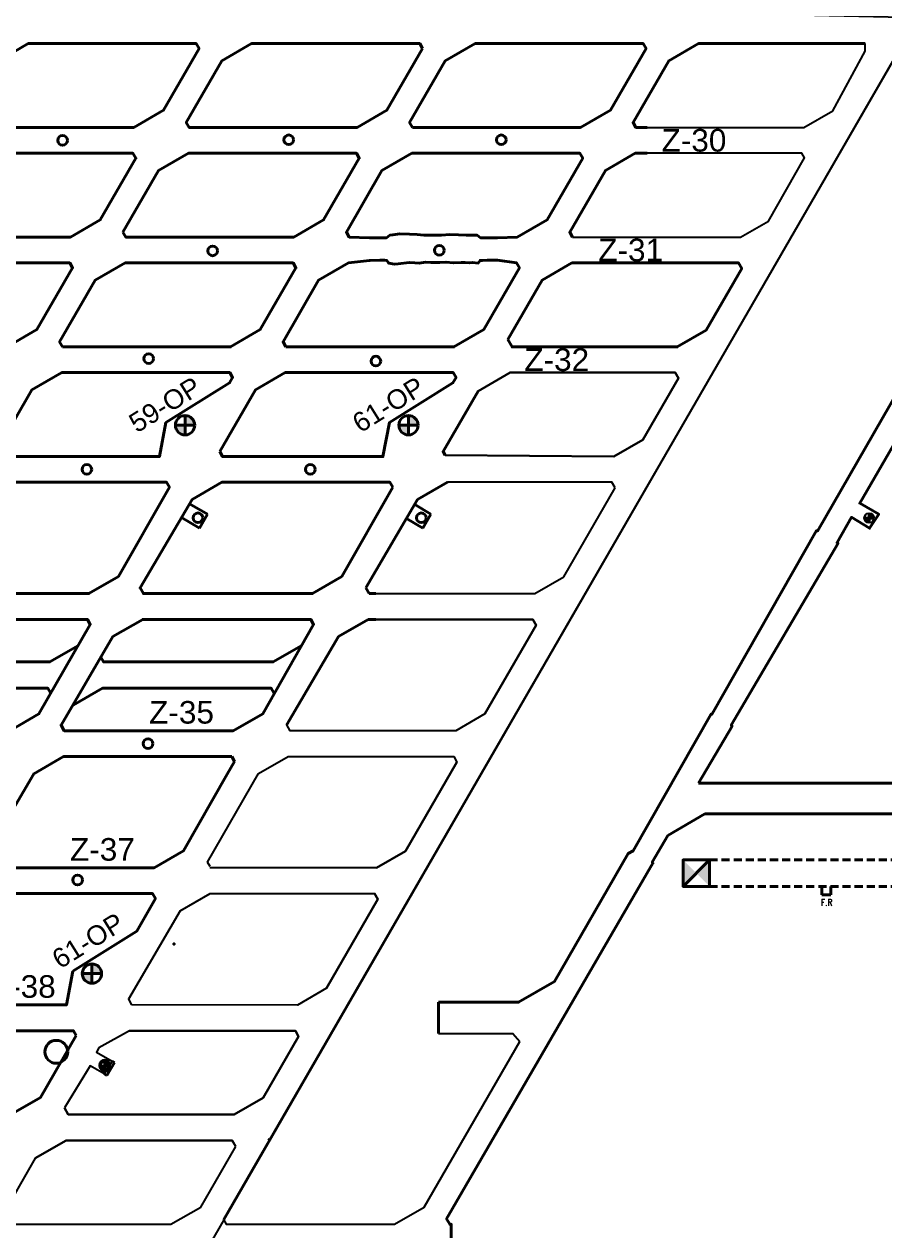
# Model space of a CAD drawing. Header units: millimetres. Extents: x -28 to 1943, y -5245 to 2752.
# Drawn here: x 1666.6 to 1799.9, y -101.1 to 85.8 of the extents above; entities that cross this region are included whole.
import ezdxf
from ezdxf.enums import TextEntityAlignment as Align

# ---------------------------------------------------------------- set-up
doc = ezdxf.new("R2010")
doc.units = ezdxf.units.MM
doc.linetypes.add('HIDDEN', pattern=[0.375, 0.25, -0.125])
doc.layers.add('167', color=10, linetype='Continuous')
doc.styles.add('DG-T1-473 TO 560$0$Standard', font='arial.ttf')
doc.styles.add('ROMANS', font='romans.shx', dxfattribs={"width": 0.8})

msp = doc.modelspace()

# ---------------------------------------------------------------- hatches: boundary and pattern name
at = {"lineweight": 40}
h = msp.add_hatch(color=256, dxfattribs=at)
h.paths.add_polyline_path([(1693.085, 23.601, 0.4142136), (1691.585, 25.101), (1691.585, 23.601)])
h.paths.add_polyline_path([(1691.585, 23.601), (1690.085, 23.601, 0.4142136), (1691.585, 22.101)])
h = msp.add_hatch(color=256, dxfattribs=at)
h.paths.add_polyline_path([(1693.085, 23.601, 0.4142136), (1691.585, 25.101), (1691.585, 23.601)])
h.paths.add_polyline_path([(1691.585, 23.601), (1690.085, 23.601, 0.4142136), (1691.585, 22.101)])
h = msp.add_hatch(color=256, dxfattribs=at)
h.paths.add_polyline_path([(1693.085, 23.601, 0.4142136), (1691.585, 25.101), (1691.585, 23.601)])
h.paths.add_polyline_path([(1691.585, 23.601), (1690.085, 23.601, 0.4142136), (1691.585, 22.101)])
h = msp.add_hatch(color=256, dxfattribs=at)
h.paths.add_polyline_path([(1727.726, 23.601, 0.4142136), (1726.226, 25.101), (1726.226, 23.601)])
h.paths.add_polyline_path([(1726.226, 23.601), (1724.726, 23.601, 0.4142136), (1726.226, 22.101)])
h = msp.add_hatch(color=256, dxfattribs=at)
h.paths.add_polyline_path([(1727.726, 23.601, 0.4142136), (1726.226, 25.101), (1726.226, 23.601)])
h.paths.add_polyline_path([(1726.226, 23.601), (1724.726, 23.601, 0.4142136), (1726.226, 22.101)])
h = msp.add_hatch(color=256, dxfattribs=at)
h.paths.add_polyline_path([(1727.726, 23.601, 0.4142136), (1726.226, 25.101), (1726.226, 23.601)])
h.paths.add_polyline_path([(1726.226, 23.601), (1724.726, 23.601, 0.4142136), (1726.226, 22.101)])
h = msp.add_hatch(color=3, dxfattribs=at)
h.paths.add_polyline_path([(1798.4, 9.209, 0.4142136), (1797.65, 9.959), (1797.65, 9.209)])
h.paths.add_polyline_path([(1796.9, 9.209, 0.4142136), (1797.65, 8.459), (1797.65, 9.209)])
h = msp.add_hatch(color=3, dxfattribs=at)
h.dxf.hatch_style = 1
h.paths.add_polyline_path([(1770.845, -45.837), (1772.895, -47.887), (1772.895, -45.837)])
h.paths.add_polyline_path([(1770.845, -45.837), (1772.895, -45.837), (1772.895, -43.787)])
h.paths.add_polyline_path([(1768.795, -43.787), (1768.795, -45.837), (1770.845, -45.837)])
h.paths.add_polyline_path([(1768.795, -45.837), (1768.795, -47.887), (1770.845, -45.837)])
h = msp.add_hatch(color=252, dxfattribs=at)
h.dxf.hatch_style = 1
h.paths.add_polyline_path([(1770.845, -45.837), (1772.895, -47.887), (1772.895, -45.837)])
h.paths.add_polyline_path([(1770.845, -45.837), (1772.895, -45.837), (1772.895, -43.787)])
h.paths.add_polyline_path([(1768.795, -43.787), (1768.795, -45.837), (1770.845, -45.837)])
h.paths.add_polyline_path([(1768.795, -45.837), (1768.795, -47.887), (1770.845, -45.837)])
at = {"linetype": 'Continuous', "lineweight": 40}
h = msp.add_hatch(color=3, dxfattribs=at)
h.paths.add_polyline_path([(1678.651, -61.399, 0.4142136), (1677.151, -59.899), (1677.151, -61.399)])
h.paths.add_polyline_path([(1677.151, -61.399), (1675.651, -61.399, 0.4142136), (1677.151, -62.899)])
h = msp.add_hatch(color=3, dxfattribs=at)
h.paths.add_polyline_path([(1678.651, -61.399, 0.4142136), (1677.151, -59.899), (1677.151, -61.399)])
h.paths.add_polyline_path([(1677.151, -61.399), (1675.651, -61.399, 0.4142136), (1677.151, -62.899)])
at = {"lineweight": 40}
h = msp.add_hatch(color=3, dxfattribs=at)
h.paths.add_polyline_path([(1679.892, -75.752, 0.4142136), (1679.142, -75.002), (1679.142, -75.752)])
h.paths.add_polyline_path([(1678.392, -75.752, 0.4142136), (1679.142, -76.502), (1679.142, -75.752)])
h = msp.add_hatch(color=3, dxfattribs=at)
h.paths.add_polyline_path([(1679.892, -75.752, 0.4142136), (1679.142, -75.002), (1679.142, -75.752)])
h.paths.add_polyline_path([(1678.392, -75.752, 0.4142136), (1679.142, -76.502), (1679.142, -75.752)])

# ---------------------------------------------------------------- linework, layer by layer
at = {"color": 7, "lineweight": 40}
for p, q in [((1691.585, 22.101), (1691.585, 25.101)), ((1691.585, 22.101), (1691.585, 25.101)), ((1726.226, 22.101), (1726.226, 25.101)), ((1726.226, 22.101), (1726.226, 25.101)), ((1690.085, 23.601), (1693.085, 23.601)), ((1690.085, 23.601), (1693.085, 23.601)), ((1724.726, 23.601), (1727.726, 23.601)), ((1724.726, 23.601), (1727.726, 23.601)), ((1715.894, 0.134), (1723.792, 13.985)), ((1715.894, 0.134), (1723.792, 13.985)), ((1727.642, 12.08), (1732.264, 14.748)), ((1719.595, -1.617), (1727.642, 12.08)), ((1720.106, -2.5), (1719.595, -1.617)), ((1721.138, -2.5), (1720.106, -2.5)), ((1715.374, -9.169), (1719.996, -6.5)), ((1719.996, -6.5), (1721.138, -6.5)), ((1707.328, -22.865), (1715.374, -9.169)), ((1771.211, -31.857), (1807.095, -31.857)), ((1771.211, -31.857), (1807.095, -31.857)), ((1766.441, -39.976), (1772.155, -36.657)), ((1766.441, -39.976), (1772.155, -36.657)), ((1772.155, -36.657), (1807.095, -36.657)), ((1772.155, -36.657), (1807.095, -36.657)), ((1730.904, -65.843), (1730.904, -70.657)), ((1730.904, -65.843), (1730.904, -70.657))]:
    msp.add_line(p, q, dxfattribs=at)
for p, q in [((1757.77, 14.748), (1732.264, 14.748)), ((1757.77, 14.748), (1732.264, 14.748)), ((1750.312, 0.098), (1758.27, 13.882)), ((1750.312, 0.098), (1758.27, 13.882)), ((1758.27, 13.882), (1757.77, 14.748)), ((1758.27, 13.882), (1757.77, 14.748)), ((1745.812, -2.5), (1750.312, 0.098)), ((1745.812, -2.5), (1750.312, 0.098)), ((1745.812, -2.5), (1750.312, 0.098)), ((1745.812, -2.5), (1750.312, 0.098)), ((1721.138, -2.5), (1745.812, -2.5)), ((1721.138, -2.5), (1745.812, -2.5)), ((1738.15, -2.5), (1745.812, -2.5)), ((1738.15, -2.5), (1745.812, -2.5)), ((1745.503, -6.5), (1721.138, -6.5)), ((1745.503, -6.5), (1721.138, -6.5)), ((1738.044, -21.152), (1746.003, -7.366)), ((1738.044, -21.152), (1746.003, -7.366)), ((1745.503, -6.5), (1738.15, -6.5)), ((1745.503, -6.5), (1738.15, -6.5)), ((1746.003, -7.366), (1745.503, -6.5)), ((1746.003, -7.366), (1745.503, -6.5)), ((1746.003, -7.366), (1745.503, -6.5)), ((1746.003, -7.366), (1745.503, -6.5)), ((1725.777, -42.398), (1733.734, -28.616)), ((1725.777, -42.398), (1733.734, -28.616)), ((1695.06, -44.113, 7), (1702.981, -30.395, 7)), ((1721.277, -44.996), (1725.777, -42.398)), ((1721.277, -44.996), (1725.777, -42.398)), ((1695.461, -44.807, 7), (1695.06, -44.113, 7)), ((1690.839, -51.665, 7), (1695.461, -48.996, 7)), ((1713.497, -63.667), (1721.468, -49.862)), ((1713.497, -63.667), (1721.468, -49.862)), ((1721.468, -49.862), (1720.968, -48.996)), ((1721.468, -49.862), (1720.968, -48.996))]:
    msp.add_line(p, q)
at = {"color": 3, "linetype": 'Continuous', "lineweight": 40}
for p, q in [((1695.066, 9.831), (1692.295, 11.431)), ((1695.066, 9.831), (1692.295, 11.431)), ((1729.707, 9.831), (1727.185, 11.287)), ((1729.707, 9.831), (1727.185, 11.287)), ((1693.816, 7.666), (1695.066, 9.831)), ((1693.816, 7.666), (1695.066, 9.831)), ((1728.457, 7.666), (1729.707, 9.831)), ((1728.457, 7.666), (1729.707, 9.831)), ((1693.816, 7.666), (1691.024, 9.278)), ((1693.816, 7.666), (1691.024, 9.278)), ((1728.457, 7.666), (1725.912, 9.135)), ((1728.457, 7.666), (1725.912, 9.135)), ((1699.257, -28.511), (1698.816, -27.748)), ((1699.257, -28.511), (1698.816, -27.748)), ((1698.119, -30.506), (1699.257, -28.511)), ((1698.119, -30.506), (1699.257, -28.511)), ((1675.651, -61.399), (1678.651, -61.399)), ((1675.651, -61.399), (1678.651, -61.399)), ((1677.151, -62.899), (1677.151, -59.899)), ((1677.151, -62.899), (1677.151, -59.899)), ((1680.633, -75.169), (1680.27, -74.96)), ((1680.633, -75.169), (1680.27, -74.96))]:
    msp.add_line(p, q, dxfattribs=at)
at = {"color": 3, "lineweight": 40}
for p, q in [((1797.65, 8.459), (1797.65, 9.959)), ((1796.9, 9.209), (1798.4, 9.209)), ((1678.392, -75.752), (1679.892, -75.752)), ((1678.392, -75.752), (1679.892, -75.752)), ((1679.142, -76.502), (1679.142, -75.002)), ((1679.142, -76.502), (1679.142, -75.002)), ((1679.468, -77.194), (1680.633, -75.169)), ((1679.468, -77.194), (1680.633, -75.169)), ((1679.468, -77.194), (1679.048, -76.952)), ((1679.468, -77.194), (1679.048, -76.952))]:
    msp.add_line(p, q, dxfattribs=at)
at = {"color": 252, "lineweight": 40}
for p, q in [((1768.795, -47.887), (1772.895, -43.787)), ((1790.325, -49.187), (1790.325, -47.887)), ((1791.725, -49.187), (1791.725, -47.887)), ((1790.325, -49.187), (1791.725, -49.187))]:
    msp.add_line(p, q, dxfattribs=at)
at = {"lineweight": 40}
for points in [[(1683.623, 69.748), (1657.564, 69.748), (1683.623, 69.748), (1688.245, 72.416), (1693.77, 81.985), (1693.329, 82.748), (1667.269, 82.748), (1662.647, 80.08), (1657.123, 70.511), (1657.564, 69.748)], [(1683.623, 69.748), (1657.564, 69.748), (1683.623, 69.748), (1688.245, 72.416), (1693.77, 81.985), (1693.329, 82.748), (1667.269, 82.748), (1662.647, 80.08), (1657.123, 70.511), (1657.564, 69.748)], [(1728.411, 81.985), (1722.886, 72.416), (1718.264, 69.748), (1692.205, 69.748), (1691.764, 70.511), (1697.288, 80.08), (1701.91, 82.748), (1727.97, 82.748), (1728.411, 81.985)], [(1728.411, 81.985), (1722.886, 72.416), (1718.264, 69.748), (1692.205, 69.748), (1691.764, 70.511), (1697.288, 80.08), (1701.91, 82.748), (1727.97, 82.748), (1728.411, 81.985)], [(1763.241, 69.748), (1761.487, 69.748), (1761.046, 70.511), (1766.57, 80.08), (1771.192, 82.748), (1797.03, 82.748)], [(1647.308, 53.511), (1652.832, 63.08), (1657.454, 65.748), (1683.514, 65.748), (1683.955, 64.985), (1678.43, 55.416), (1673.808, 52.748), (1647.749, 52.748), (1647.308, 53.511)], [(1647.308, 53.511), (1652.832, 63.08), (1657.454, 65.748), (1683.514, 65.748), (1683.955, 64.985), (1678.43, 55.416), (1673.808, 52.748), (1647.749, 52.748), (1647.308, 53.511)], [(1751.672, 52.748), (1751.231, 53.511), (1756.755, 63.08), (1761.377, 65.748), (1763.241, 65.748)], [(1647.639, 48.748), (1643.017, 46.08), (1647.639, 48.748), (1673.699, 48.748), (1674.14, 47.985), (1668.615, 38.416), (1663.994, 35.748), (1637.934, 35.748), (1637.493, 36.511), (1643.017, 46.08)], [(1647.639, 48.748), (1643.017, 46.08), (1647.639, 48.748), (1673.699, 48.748), (1674.14, 47.985), (1668.615, 38.416), (1663.994, 35.748), (1637.934, 35.748), (1637.493, 36.511), (1643.017, 46.08)], [(1741.628, 36.877), (1746.94, 46.08), (1751.562, 48.748)], [(1751.562, 48.748), (1777.4, 48.748), (1777.9, 47.882), (1772.395, 38.346), (1767.895, 35.748), (1742.279, 35.748), (1741.628, 36.877)], [(1672.465, 31.748), (1667.844, 29.08), (1662.319, 19.511), (1662.76, 18.748), (1687.611, 18.748), (1688.631, 23.996), (1698.486, 30.154), (1698.966, 30.985), (1698.525, 31.748), (1672.465, 31.748), (1667.844, 29.08)], [(1672.465, 31.748), (1667.844, 29.08), (1662.319, 19.511), (1662.76, 18.748), (1687.611, 18.748), (1688.631, 23.996), (1698.486, 30.154), (1698.966, 30.985), (1698.525, 31.748), (1672.465, 31.748), (1667.844, 29.08)], [(1730.904, -65.843), (1743.303, -65.843), (1748.843, -62.625), (1760.287, -42.804), (1761.051, -42.363), (1773.093, -21.245), (1773.319, -21.114), (1789.502, 7.266), (1789.615, 7.199), (1803.35, 30.999), (1806.417, 29.197), (1796.193, 11.5), (1799.141, 9.791), (1797.72, 7.62), (1794.936, 9.324), (1792.671, 5.404), (1792.831, 5.31), (1776.279, -22.865), (1776.385, -23.05), (1771.211, -31.857)], [(1730.904, -65.843), (1743.303, -65.843), (1748.843, -62.625), (1760.287, -42.804), (1761.051, -42.363), (1773.093, -21.245), (1773.319, -21.114), (1789.502, 7.266), (1789.615, 7.199), (1803.35, 30.999), (1806.417, 29.197), (1796.193, 11.5), (1799.141, 9.791), (1797.72, 7.62), (1794.936, 9.324), (1792.671, 5.404), (1792.831, 5.31), (1776.279, -22.865), (1776.385, -23.05), (1771.211, -31.857)], [(1731.924, 18.953), (1731.601, 19.511), (1737.018, 28.893)], [(1723.792, 13.985), (1723.351, 14.748), (1697.291, 14.748), (1692.67, 12.08), (1684.623, -1.617), (1685.133, -2.5), (1711.332, -2.5), (1715.894, 0.134)], [(1723.792, 13.985), (1723.351, 14.748), (1697.291, 14.748), (1692.67, 12.08), (1684.623, -1.617), (1685.133, -2.5), (1711.332, -2.5), (1715.894, 0.134)], [(1698.119, -30.506), (1691.358, -42.363), (1686.797, -44.996), (1660.598, -44.996), (1660.088, -44.113), (1660.598, -44.996), (1686.797, -44.996), (1660.598, -44.996), (1660.088, -44.113), (1668.134, -30.417), (1672.756, -27.748), (1698.816, -27.748)], [(1766.441, -39.976), (1764.011, -44.113), (1764.118, -44.298), (1732.141, -99.424), (1732.619, -100.252), (1732.867, -100.252), (1732.867, -104.256)], [(1766.441, -39.976), (1764.011, -44.113), (1764.118, -44.298), (1732.141, -99.424), (1732.619, -100.252), (1732.867, -100.252), (1732.867, -104.256)]]:
    msp.add_lwpolyline(points, dxfattribs=at)
for points in [[(1805.88, 82.748), (1801.38, 80.15), (1704.667, -87.14)], [(1805.88, 82.748), (1801.38, 80.15), (1704.667, -87.14)], [(1761.487, 69.748), (1787.524, 69.748), (1792.024, 72.346), (1797.03, 81.593), (1797.03, 82.748)], [(1761.487, 69.748), (1787.524, 69.748), (1792.024, 72.346), (1797.03, 81.593), (1797.03, 82.748)], [(1751.672, 52.748), (1777.709, 52.748), (1782.03, 55.242), (1787.615, 65.054), (1787.215, 65.748), (1761.377, 65.748)], [(1751.672, 52.748), (1777.709, 52.748), (1782.03, 55.242), (1787.615, 65.054), (1787.215, 65.748), (1761.377, 65.748)], [(1772.395, 38.346), (1767.895, 35.748), (1742.279, 35.748), (1741.628, 36.877)], [(1772.395, 38.346), (1767.895, 35.748), (1742.279, 35.748), (1741.628, 36.877)], [(1731.924, 18.953), (1758.08, 18.748), (1762.58, 21.346), (1768.085, 30.882), (1767.585, 31.748), (1741.966, 31.748), (1737.018, 28.893)], [(1731.924, 18.953), (1758.08, 18.748), (1762.58, 21.346), (1768.085, 30.882), (1767.585, 31.748), (1741.966, 31.748), (1737.018, 28.893)], [(1737.018, 28.893), (1737.018, 28.893), (1741.966, 31.748), (1767.585, 31.748), (1768.085, 30.882)], [(1737.018, 28.893), (1737.018, 28.893), (1741.966, 31.748), (1767.585, 31.748), (1768.085, 30.882)], [(1731.924, 18.953), (1758.08, 18.748), (1762.58, 21.346)], [(1731.924, 18.953), (1758.08, 18.748), (1762.58, 21.346)], [(1758.27, 13.882), (1757.77, 14.748), (1732.264, 14.748)], [(1758.27, 13.882), (1757.77, 14.748), (1732.264, 14.748)], [(1719.996, -6.5), (1745.503, -6.5), (1746.003, -7.366), (1738.044, -21.152), (1733.544, -23.75), (1707.879, -23.749), (1707.349, -22.83)], [(1719.996, -6.5), (1745.503, -6.5), (1746.003, -7.366), (1738.044, -21.152), (1733.544, -23.75), (1707.879, -23.749), (1707.349, -22.83)], [(1719.996, -6.5), (1745.503, -6.5), (1746.003, -7.366), (1738.044, -21.152), (1733.544, -23.75), (1707.879, -23.749), (1707.349, -22.83)], [(1719.996, -6.5), (1745.503, -6.5), (1746.003, -7.366), (1738.044, -21.152), (1733.544, -23.75), (1707.879, -23.749), (1707.349, -22.83)], [(1702.981, -30.395), (1707.566, -27.749), (1733.234, -27.75), (1733.734, -28.616), (1725.777, -42.398), (1721.277, -44.996), (1695.403, -44.996)], [(1702.981, -30.395), (1707.566, -27.749), (1733.234, -27.75), (1733.734, -28.616), (1725.777, -42.398), (1721.277, -44.996), (1695.403, -44.996)], [(1702.981, -30.395), (1707.566, -27.749), (1733.234, -27.75), (1733.734, -28.616), (1725.777, -42.398), (1721.277, -44.996), (1695.403, -44.996)], [(1702.981, -30.395), (1707.566, -27.749), (1733.234, -27.75), (1733.734, -28.616), (1725.777, -42.398), (1721.277, -44.996), (1695.403, -44.996)], [(1698.119, -30.506), (1699.257, -28.511), (1698.818, -27.752)], [(1695.403, -48.996), (1720.968, -48.996), (1721.468, -49.862), (1713.497, -63.667), (1708.997, -66.265), (1683.303, -66.257)], [(1695.403, -48.996), (1720.968, -48.996), (1721.468, -49.862), (1713.497, -63.667), (1708.997, -66.265), (1683.303, -66.257)], [(1695.403, -48.996), (1720.968, -48.996), (1721.468, -49.862), (1713.497, -63.667), (1708.997, -66.265), (1683.303, -66.257)], [(1695.403, -48.996), (1720.968, -48.996), (1721.468, -49.862), (1713.497, -63.667), (1708.997, -66.265), (1683.303, -66.257)], [(1672.878, -82.217), (1673.475, -83.252), (1699.19, -83.252), (1703.69, -80.654), (1709.188, -71.131), (1708.688, -70.265), (1682.987, -70.257)], [(1672.878, -82.217), (1673.475, -83.252), (1699.19, -83.252), (1703.69, -80.654), (1709.188, -71.131), (1708.688, -70.265), (1682.987, -70.257)], [(1730.904, -70.657), (1742.387, -70.657), (1743.482, -71.911)], [(1699.433, -88.206), (1698.882, -87.252), (1673.163, -87.252), (1668.363, -90.021)], [(1699.433, -88.206), (1698.882, -87.252), (1673.163, -87.252), (1668.363, -90.021)]]:
    msp.add_lwpolyline(points)
for points in [[(1726.846, 69.748), (1726.405, 70.511), (1731.929, 80.08), (1736.551, 82.748), (1762.611, 82.748), (1763.052, 81.985), (1757.527, 72.416), (1752.905, 69.748)], [(1726.846, 69.748), (1726.405, 70.511), (1731.929, 80.08), (1736.551, 82.748), (1762.611, 82.748), (1763.052, 81.985), (1757.527, 72.416), (1752.905, 69.748)], [(1681.949, 53.511), (1687.473, 63.08), (1692.095, 65.748), (1718.155, 65.748), (1718.596, 64.985), (1713.071, 55.416), (1708.449, 52.748), (1682.39, 52.748)], [(1681.949, 53.511), (1687.473, 63.08), (1692.095, 65.748), (1718.155, 65.748), (1718.596, 64.985), (1713.071, 55.416), (1708.449, 52.748), (1682.39, 52.748)], [(1726.736, 65.748), (1722.114, 63.08), (1716.59, 53.511), (1717.031, 52.748), (1720.194, 52.621), (1720.928, 52.629), (1721.814, 52.63), (1722.548, 52.646), (1722.829, 52.655), (1723.094, 52.858), (1723.315, 53.046), (1723.774, 53.132), (1724.9, 53.258), (1726.403, 53.223), (1727.575, 53.149), (1728.626, 53.046), (1729.292, 53.051), (1730.359, 53.082), (1731.359, 53.075), (1732.635, 53.137), (1733.985, 53.089), (1735.177, 53.034), (1736.087, 53.041), (1736.8, 53.045), (1736.891, 53.034), (1737.373, 52.66), (1737.676, 52.646), (1738.434, 52.656), (1738.926, 52.662), (1740.039, 52.661), (1743.091, 52.748), (1747.712, 55.416), (1753.237, 64.985), (1752.796, 65.748)], [(1726.736, 65.748), (1722.114, 63.08), (1716.59, 53.511), (1717.031, 52.748), (1720.194, 52.621), (1720.928, 52.629), (1721.814, 52.63), (1722.548, 52.646), (1722.829, 52.655), (1723.094, 52.858), (1723.315, 53.046), (1723.774, 53.132), (1724.9, 53.258), (1726.403, 53.223), (1727.575, 53.149), (1728.626, 53.046), (1729.292, 53.051), (1730.359, 53.082), (1731.359, 53.075), (1732.635, 53.137), (1733.985, 53.089), (1735.177, 53.034), (1736.087, 53.041), (1736.8, 53.045), (1736.891, 53.034), (1737.373, 52.66), (1737.676, 52.646), (1738.434, 52.656), (1738.926, 52.662), (1740.039, 52.661), (1743.091, 52.748), (1747.712, 55.416), (1753.237, 64.985), (1752.796, 65.748)], [(1672.575, 35.748), (1672.134, 36.511), (1677.658, 46.08), (1682.28, 48.748), (1708.34, 48.748), (1708.781, 47.985), (1703.256, 38.416), (1698.635, 35.748)], [(1672.575, 35.748), (1672.134, 36.511), (1677.658, 46.08), (1682.28, 48.748), (1708.34, 48.748), (1708.781, 47.985), (1703.256, 38.416), (1698.635, 35.748)], [(1707.216, 35.748), (1706.775, 36.511), (1712.299, 46.08), (1716.921, 48.748), (1720.175, 49.143), (1720.275, 49.14), (1721.777, 49.159), (1722.517, 49.161), (1722.854, 49.144), (1723.109, 48.767), (1723.161, 48.735), (1724.046, 48.578), (1724.609, 48.615), (1726.34, 48.84), (1727.196, 48.766), (1727.887, 48.706), (1728.862, 48.89), (1729.737, 48.816), (1731.107, 48.811), (1732.039, 48.873), (1733.203, 48.748), (1734.375, 48.796), (1735.011, 48.824), (1735.697, 48.764), (1736.134, 48.827), (1737.051, 48.721), (1737.33, 49.138), (1737.684, 49.153), (1738.428, 49.157), (1740.017, 49.167), (1742.981, 48.748), (1743.422, 47.985), (1737.897, 38.416), (1733.276, 35.748)], [(1707.216, 35.748), (1706.775, 36.511), (1712.299, 46.08), (1716.921, 48.748), (1720.175, 49.143), (1720.275, 49.14), (1721.777, 49.159), (1722.517, 49.161), (1722.854, 49.144), (1723.109, 48.767), (1723.161, 48.735), (1724.046, 48.578), (1724.609, 48.615), (1726.34, 48.84), (1727.196, 48.766), (1727.887, 48.706), (1728.862, 48.89), (1729.737, 48.816), (1731.107, 48.811), (1732.039, 48.873), (1733.203, 48.748), (1734.375, 48.796), (1735.011, 48.824), (1735.697, 48.764), (1736.134, 48.827), (1737.051, 48.721), (1737.33, 49.138), (1737.684, 49.153), (1738.428, 49.157), (1740.017, 49.167), (1742.981, 48.748), (1743.422, 47.985), (1737.897, 38.416), (1733.276, 35.748)], [(1696.96, 19.511), (1702.485, 29.08), (1707.106, 31.748), (1733.166, 31.748), (1733.607, 30.985), (1733.127, 30.154), (1723.272, 23.996), (1722.252, 18.748), (1697.401, 18.748)], [(1696.96, 19.511), (1702.485, 29.08), (1707.106, 31.748), (1733.166, 31.748), (1733.607, 30.985), (1733.127, 30.154), (1723.272, 23.996), (1722.252, 18.748), (1697.401, 18.748)], [(1681.253, 0.134), (1676.691, -2.5), (1650.492, -2.5), (1650.055, -1.743), (1656.409, 9.263), (1659.959, 7.213), (1661.209, 9.378), (1657.654, 11.431), (1658.029, 12.08), (1662.65, 14.748), (1688.71, 14.748), (1689.151, 13.985)], [(1681.253, 0.134), (1676.691, -2.5), (1650.492, -2.5), (1650.055, -1.743), (1656.409, 9.263), (1659.959, 7.213), (1661.209, 9.378), (1657.654, 11.431), (1658.029, 12.08), (1662.65, 14.748), (1688.71, 14.748), (1689.151, 13.985)], [(1637.786, -22.988), (1638.225, -23.748), (1664.423, -23.748), (1668.935, -21.143), (1676.883, -7.263), (1676.443, -6.5), (1650.383, -6.5), (1645.77, -9.163)], [(1637.786, -22.988), (1638.225, -23.748), (1664.423, -23.748), (1668.935, -21.143), (1676.883, -7.263), (1676.443, -6.5), (1650.383, -6.5), (1645.77, -9.163)], [(1680.402, -9.169), (1672.356, -22.865), (1672.866, -23.748), (1699.064, -23.748), (1703.626, -21.114), (1711.524, -7.263), (1711.084, -6.5), (1685.024, -6.5)], [(1680.402, -9.169), (1672.356, -22.865), (1672.866, -23.748), (1699.064, -23.748), (1703.626, -21.114), (1711.524, -7.263), (1711.084, -6.5), (1685.024, -6.5)], [(1674.198, -61.004), (1673.179, -66.244), (1673.179, -66.244), (1673.179, -66.244), (1673.179, -66.244), (1673.179, -66.244), (1648.33, -66.244), (1647.82, -65.361), (1655.867, -51.665), (1660.489, -48.996), (1686.548, -48.996), (1686.989, -49.759), (1684.109, -54.811)], [(1674.198, -61.004), (1673.179, -66.244), (1673.179, -66.244), (1673.179, -66.244), (1673.179, -66.244), (1673.179, -66.244), (1648.33, -66.244), (1647.82, -65.361), (1655.867, -51.665), (1660.489, -48.996), (1686.548, -48.996), (1686.989, -49.759), (1684.109, -54.811)], [(1674.717, -71.015), (1669.193, -80.584), (1664.571, -83.252), (1638.511, -83.252), (1638.07, -82.489), (1641.97, -75.734), (1644.742, -77.334), (1645.992, -75.169), (1643.22, -73.569), (1643.595, -72.92), (1648.217, -70.252), (1674.276, -70.252)], [(1674.717, -71.015), (1669.193, -80.584), (1664.571, -83.252), (1638.511, -83.252), (1638.07, -82.489), (1641.97, -75.734), (1644.742, -77.334), (1645.992, -75.169), (1643.22, -73.569), (1643.595, -72.92), (1648.217, -70.252), (1674.276, -70.252)]]:
    msp.add_lwpolyline(points, close=True, dxfattribs=at)
at = {"color": 3}
for points in [[(1737.018, 28.893), (1741.966, 31.748), (1767.585, 31.748), (1768.085, 30.882), (1762.58, 21.346), (1758.08, 18.748), (1731.923, 18.953), (1731.923, 18.953)], [(1682.987, -70.257), (1708.688, -70.265), (1709.188, -71.131), (1703.69, -80.654), (1699.19, -83.252), (1673.475, -83.252), (1672.878, -82.217)], [(1682.987, -70.257), (1708.688, -70.265), (1709.188, -71.131), (1703.69, -80.654), (1699.19, -83.252), (1673.475, -83.252), (1672.878, -82.217)], [(1668.363, -90.021), (1673.163, -87.252), (1698.882, -87.252), (1699.381, -88.117)], [(1668.363, -90.021), (1673.163, -87.252), (1698.882, -87.252), (1699.381, -88.117)]]:
    msp.add_lwpolyline(points, dxfattribs=at)
at = {"lineweight": 40, "ltscale": 5}
for points in [[(1674.949, -10.576), (1670.612, -13.08), (1644.312, -13.08), (1643.897, -12.361)], [(1709.57, -10.576), (1705.233, -13.08), (1678.952, -13.08), (1678.537, -12.361)], [(1670.728, -17.887), (1670.319, -17.18), (1644.132, -17.18), (1639.607, -19.793)], [(1705.349, -17.887), (1704.941, -17.18), (1678.772, -17.18), (1674.247, -19.793)]]:
    msp.add_lwpolyline(points, dxfattribs=at)
at = {"color": 252, "lineweight": 40}
msp.add_lwpolyline([(1772.895, -47.887), (1768.795, -47.887), (1768.795, -43.787), (1772.895, -43.787)], close=True, dxfattribs=at)
at = {"color": 252, "linetype": 'HIDDEN', "lineweight": 40, "ltscale": 5}
for points in [[(1772.895, -43.787), (1803.37, -43.787)], [(1772.895, -47.887), (1803.534, -47.887)]]:
    msp.add_lwpolyline(points, dxfattribs=at)
at = {"elevation": 7}
for points in [[(1690.839, -51.665), (1682.793, -65.361), (1683.303, -66.244)], [(1682.987, -70.257), (1678.236, -72.92), (1677.861, -73.569), (1680.27, -74.96), (1679.048, -76.952), (1676.883, -75.7), (1672.878, -82.217)], [(1704.402, -86.986), (1704.667, -87.14), (1697.538, -99.489), (1697.978, -100.252), (1724.038, -100.252), (1728.66, -97.584), (1743.482, -71.911)], [(1668.363, -90.021), (1662.897, -99.489), (1663.337, -100.252), (1689.397, -100.252), (1694.019, -97.584), (1699.433, -88.206)]]:
    msp.add_lwpolyline(points, dxfattribs=at)
at = {"lineweight": 40}
for centre, radius in [((1672.592, 67.75), 0.75), ((1707.667, 67.835), 0.75), ((1740.605, 67.835), 0.75), ((1695.862, 50.625), 0.75), ((1731.006, 50.719), 0.75), ((1685.949, 33.931), 0.75), ((1721.17, 33.534), 0.75), ((1691.585, 23.601), 1.5), ((1726.226, 23.601), 1.5), ((1676.36, 16.75), 0.75), ((1711.001, 16.75), 0.75), ((1685.846, -25.754), 0.75), ((1674.92, -46.886), 0.757)]:
    msp.add_circle(centre, radius, dxfattribs=at)
at = {"color": 3, "linetype": 'Continuous', "lineweight": 40}
for centre, radius in [((1693.575, 9.248), 0.75), ((1728.216, 9.248), 0.75), ((1677.151, -61.399), 1.5)]:
    msp.add_circle(centre, radius, dxfattribs=at)
at = {"color": 3}
msp.add_circle((1797.65, 9.209), 0.75, dxfattribs=at)
at = {"color": 7, "lineweight": 40}
msp.add_circle((1671.616, -73.515), 1.774, dxfattribs=at)
at = {"linetype": 'Continuous', "lineweight": 40}
msp.add_circle((1679.134, -75.556), 0.75, dxfattribs=at)
at = {"color": 3, "lineweight": 40}
msp.add_circle((1679.142, -75.752), 0.75, dxfattribs=at)
at = {"color": 252, "ltscale": 4000}
msp.add_point((1770.845, -45.837), dxfattribs=at)
at = {"color": 3, "lineweight": 40}
msp.add_point((1689.852, -56.821), dxfattribs=at)
at = {"layer": '167'}
msp.add_lwpolyline([(793.984, -747.719), (1288.758, -747.718), (1347.109, -646.658), (1351.609, -644.06), (1383.259, -644.06), (1805.194, 86.748), (1770.861, 87.511), (1838.66, 204.944), (1646.978, 301.627), (1521.565, 87.697), (1424.451, 87.511), (1164.8, -363.75), (913.868, -363.748), (890.119, -410.232), (793.984, -747.719)], close=True, dxfattribs=at)

# ---------------------------------------------------------------- texts
at = {"linetype": 'Continuous', "style": 'DG-T1-473 TO 560$0$Standard'}
for s, p in [('Z-30', (1770.486, 67.76)), ('Z-31', (1760.671, 50.76)), ('Z-32', (1749.209, 33.76)), ('Z-35', (1691.043, -20.896)), ('Z-37', (1678.775, -42.144)), ('Z-38', (1666.508, -63.392))]:
    msp.add_text(s, height=3.5, dxfattribs=at).set_placement(p, align=Align.MIDDLE_CENTER)
for s, p in [('59-OP', (1684.117, 22.314)), ('61-OP', (1718.758, 22.314)), ('61-OP', (1672.197, -60.764))]:
    msp.add_text(s, height=3, rotation=32, dxfattribs=at).set_placement(p)
at = {"color": 252, "lineweight": 13, "style": 'ROMANS', "width": 0.8}
msp.add_text('F.R', height=1.05, dxfattribs=at).set_placement((1790.174, -50.894))

doc.saveas('drawing.dxf')
